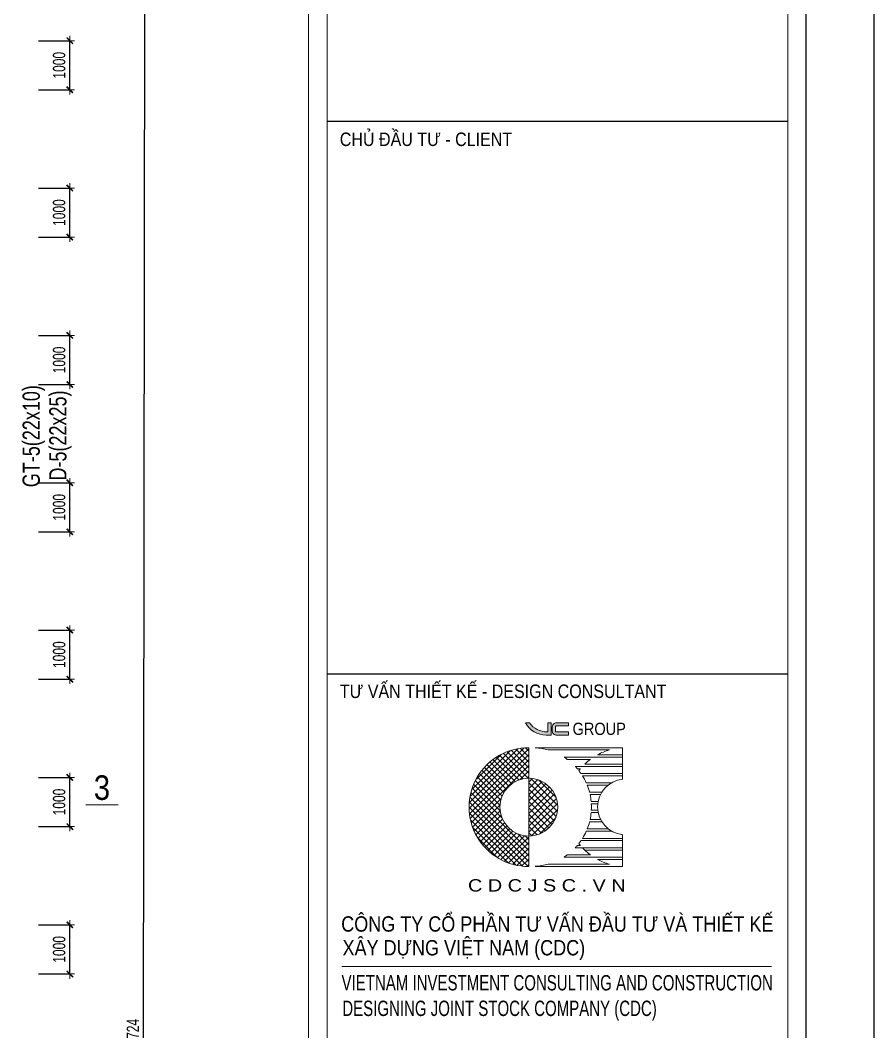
# Model space of a CAD drawing. Header units: millimetres. Extents: x 1360663 to 1465788, y -143522 to -69272.
# Drawn here: x 1448419 to 1465788, y -114681 to -94086 of the extents above; entities that cross this region are included whole.
import ezdxf
from ezdxf.enums import TextEntityAlignment as Align

# ---------------------------------------------------------------- set-up
doc = ezdxf.new("R2010")
doc.units = ezdxf.units.MM
doc.header["$MEASUREMENT"] = 0
doc.header["$PDMODE"] = 3
for name, color, linetype, lineweight in [('CDC -TEXT KHUNG', 7, 'Continuous', 20), ('CDC-KHUNGTEN', 7, 'Continuous', 20), ('CDC_02.DIM', 1, 'Continuous', 18), ('CDC_06.TEXT', 2, 'Continuous', 18), ('CDC_07.TEXTCOL', 3, 'Continuous', 18), ('Hatch1', 250, 'Continuous', 5)]:
    doc.layers.add(name, color=color, linetype=linetype, lineweight=lineweight)
doc.layers.add('CDC.10.HATCH', color=9, linetype='Continuous')
doc.styles.add('1', font='arial.ttf', dxfattribs={"width": 0.7})
doc.styles.add('ARIAL', font='arial.ttf', dxfattribs={"width": 0.85})
doc.styles.add('KT CDC', font='arial.ttf', dxfattribs={"width": 0.85, "height": 200})
doc.styles.add('MIDTEXT', font='arial.ttf', dxfattribs={"width": 0.75, "height": 350})
doc.dimstyles.new('X1', dxfattribs={"dimtxt": 250, "dimasz": 0.8, "dimexe": 0, "dimexo": 0, "dimgap": 90, "dimtad": 1, "dimdec": 0, "dimzin": 13, "dimdsep": 46, "dimtxsty": '1', "dimblk1": 'CHEO', "dimblk2": 'CHEO', "dimsah": 1, "dimcen": 0, "dimclrd": 256, "dimclre": 256, "dimclrt": 3, "dimadec": 0, "dimazin": 0, "dimtfac": 1, "dimtdec": 0, "dimtix": 1, "dimtmove": 2, "dimatfit": 3, "dimldrblk": 'CHEO', "dimfxl": 1, "dimtolj": 1, "dimtzin": 13, "dimarcsym": 0})

# ---------------------------------------------------------------- blocks, each defined once
blk = doc.blocks.new('CHEO')
at = {"layer": 'CDC_02.DIM'}
for points in [[(-121, 0), (121, 0)], [(0, 121), (0, -121)]]:
    blk.add_lwpolyline(points, dxfattribs=at)
at = {"layer": 'CDC_02.DIM', "color": 2, "const_width": 40}
blk.add_lwpolyline([(80, 80), (-80, -81)], dxfattribs=at)
blk = doc.blocks.new('*D2')
at = {"layer": 'CDC_02.DIM', "lineweight": -2, "transparency": 16777216}
for p, q in [((1449083, -91894), (1450958, -91897)), ((1450901, -137620), (1450958, -91897)), ((1449026, -137618), (1450901, -137621))]:
    blk.add_line(p, q, dxfattribs=at)
at = {"layer": 'Defpoints', "color": 0, "transparency": 16777216}
for p in [(1449083, -91894), (1450958, -91897), (1449026, -137618)]:
    blk.add_point(p, dxfattribs=at)
at = {"layer": 'CDC_02.DIM', "lineweight": -2, "transparency": 16777216, "xscale": 0.8, "yscale": 0.8, "zscale": 0.8}
for p, rotation in [((1450958, -91897), 89.92860852979454), ((1450901, -137621), 269.9286085297945)]:
    blk.add_blockref('CHEO', p, dxfattribs=dict(at, rotation=rotation))
at = {"layer": 'CDC_02.DIM', "color": 3, "transparency": 16777216, "insert": (1450712, -114758), "char_height": 250, "attachment_point": 5, "rotation": 89.9286, "style": '1'}
blk.add_mtext('\\A1;45724', dxfattribs=at)
blk = doc.blocks.new('*D138')
at = {"layer": 'CDC_02.DIM', "lineweight": -2, "transparency": 16777216}
for p, q in [((1448792, -112503), (1449428, -112503)), ((1449428, -113502), (1449428, -112504)), ((1448792, -113503), (1449428, -113503))]:
    blk.add_line(p, q, dxfattribs=at)
at = {"layer": 'Defpoints', "color": 0, "transparency": 16777216}
for p in [(1448792, -112503), (1449428, -112503), (1448792, -113503)]:
    blk.add_point(p, dxfattribs=at)
at = {"layer": 'CDC_02.DIM', "lineweight": -2, "transparency": 16777216, "xscale": 0.8, "yscale": 0.8, "zscale": 0.8}
for p, rotation in [((1449428, -112503), 90), ((1449428, -113503), 270)]:
    blk.add_blockref('CHEO', p, dxfattribs=dict(at, rotation=rotation))
at = {"layer": 'CDC_02.DIM', "color": 3, "transparency": 16777216, "insert": (1449211, -113003), "char_height": 250, "attachment_point": 5, "rotation": 90, "style": '1'}
blk.add_mtext('\\A1;1000', dxfattribs=at)
blk = doc.blocks.new('*D140')
at = {"layer": 'CDC_02.DIM', "lineweight": -2, "transparency": 16777216}
for p, q in [((1448792, -109503), (1449428, -109503)), ((1449428, -110502), (1449428, -109504)), ((1448792, -110503), (1449428, -110503))]:
    blk.add_line(p, q, dxfattribs=at)
at = {"layer": 'Defpoints', "color": 0, "transparency": 16777216}
for p in [(1448792, -109503), (1449428, -109503), (1448792, -110503)]:
    blk.add_point(p, dxfattribs=at)
at = {"layer": 'CDC_02.DIM', "lineweight": -2, "transparency": 16777216, "xscale": 0.8, "yscale": 0.8, "zscale": 0.8}
for p, rotation in [((1449428, -109503), 90), ((1449428, -110503), 270)]:
    blk.add_blockref('CHEO', p, dxfattribs=dict(at, rotation=rotation))
at = {"layer": 'CDC_02.DIM', "color": 3, "transparency": 16777216, "insert": (1449211, -110003), "char_height": 250, "attachment_point": 5, "rotation": 90, "style": '1'}
blk.add_mtext('\\A1;1000', dxfattribs=at)
blk = doc.blocks.new('*D142')
at = {"layer": 'CDC_02.DIM', "lineweight": -2, "transparency": 16777216}
for p, q in [((1448792, -106503), (1449428, -106503)), ((1449428, -107502), (1449428, -106504)), ((1448792, -107503), (1449428, -107503))]:
    blk.add_line(p, q, dxfattribs=at)
at = {"layer": 'Defpoints', "color": 0, "transparency": 16777216}
for p in [(1448792, -106503), (1449428, -106503), (1448792, -107503)]:
    blk.add_point(p, dxfattribs=at)
at = {"layer": 'CDC_02.DIM', "lineweight": -2, "transparency": 16777216, "xscale": 0.8, "yscale": 0.8, "zscale": 0.8}
for p, rotation in [((1449428, -106503), 90), ((1449428, -107503), 270)]:
    blk.add_blockref('CHEO', p, dxfattribs=dict(at, rotation=rotation))
at = {"layer": 'CDC_02.DIM', "color": 3, "transparency": 16777216, "insert": (1449211, -107003), "char_height": 250, "attachment_point": 5, "rotation": 90, "style": '1'}
blk.add_mtext('\\A1;1000', dxfattribs=at)
blk = doc.blocks.new('*D144')
at = {"layer": 'CDC_02.DIM', "lineweight": -2, "transparency": 16777216}
for p, q in [((1448792, -103503), (1449428, -103503)), ((1449428, -104502), (1449428, -103504)), ((1448792, -104503), (1449428, -104503))]:
    blk.add_line(p, q, dxfattribs=at)
at = {"layer": 'Defpoints', "color": 0, "transparency": 16777216}
for p in [(1448792, -103503), (1449428, -103503), (1448792, -104503)]:
    blk.add_point(p, dxfattribs=at)
at = {"layer": 'CDC_02.DIM', "lineweight": -2, "transparency": 16777216, "xscale": 0.8, "yscale": 0.8, "zscale": 0.8}
for p, rotation in [((1449428, -103503), 90), ((1449428, -104503), 270)]:
    blk.add_blockref('CHEO', p, dxfattribs=dict(at, rotation=rotation))
at = {"layer": 'CDC_02.DIM', "color": 3, "transparency": 16777216, "insert": (1449211, -104003), "char_height": 250, "attachment_point": 5, "rotation": 90, "style": '1'}
blk.add_mtext('\\A1;1000', dxfattribs=at)
blk = doc.blocks.new('*D146')
at = {"layer": 'CDC_02.DIM', "lineweight": -2, "transparency": 16777216}
for p, q in [((1448792, -100503), (1449428, -100503)), ((1449428, -101502), (1449428, -100504)), ((1448792, -101503), (1449428, -101503))]:
    blk.add_line(p, q, dxfattribs=at)
at = {"layer": 'Defpoints', "color": 0, "transparency": 16777216}
for p in [(1448792, -100503), (1449428, -100503), (1448792, -101503)]:
    blk.add_point(p, dxfattribs=at)
at = {"layer": 'CDC_02.DIM', "lineweight": -2, "transparency": 16777216, "xscale": 0.8, "yscale": 0.8, "zscale": 0.8}
for p, rotation in [((1449428, -100503), 90), ((1449428, -101503), 270)]:
    blk.add_blockref('CHEO', p, dxfattribs=dict(at, rotation=rotation))
at = {"layer": 'CDC_02.DIM', "color": 3, "transparency": 16777216, "insert": (1449211, -101003), "char_height": 250, "attachment_point": 5, "rotation": 90, "style": '1'}
blk.add_mtext('\\A1;1000', dxfattribs=at)
blk = doc.blocks.new('*D148')
at = {"layer": 'CDC_02.DIM', "lineweight": -2, "transparency": 16777216}
for p, q in [((1448792, -97503), (1449428, -97503)), ((1449428, -98502), (1449428, -97504)), ((1448792, -98503), (1449428, -98503))]:
    blk.add_line(p, q, dxfattribs=at)
at = {"layer": 'Defpoints', "color": 0, "transparency": 16777216}
for p in [(1448792, -97503), (1449428, -97503), (1448792, -98503)]:
    blk.add_point(p, dxfattribs=at)
at = {"layer": 'CDC_02.DIM', "lineweight": -2, "transparency": 16777216, "xscale": 0.8, "yscale": 0.8, "zscale": 0.8}
for p, rotation in [((1449428, -97503), 90), ((1449428, -98503), 270)]:
    blk.add_blockref('CHEO', p, dxfattribs=dict(at, rotation=rotation))
at = {"layer": 'CDC_02.DIM', "color": 3, "transparency": 16777216, "insert": (1449211, -98003), "char_height": 250, "attachment_point": 5, "rotation": 90, "style": '1'}
blk.add_mtext('\\A1;1000', dxfattribs=at)
blk = doc.blocks.new('*D150')
at = {"layer": 'CDC_02.DIM', "lineweight": -2, "transparency": 16777216}
for p, q in [((1448792, -94503), (1449428, -94503)), ((1449428, -95502), (1449428, -94504)), ((1448792, -95503), (1449428, -95503))]:
    blk.add_line(p, q, dxfattribs=at)
at = {"layer": 'Defpoints', "color": 0, "transparency": 16777216}
for p in [(1448792, -94503), (1449428, -94503), (1448792, -95503)]:
    blk.add_point(p, dxfattribs=at)
at = {"layer": 'CDC_02.DIM', "lineweight": -2, "transparency": 16777216, "xscale": 0.8, "yscale": 0.8, "zscale": 0.8}
for p, rotation in [((1449428, -94503), 90), ((1449428, -95503), 270)]:
    blk.add_blockref('CHEO', p, dxfattribs=dict(at, rotation=rotation))
at = {"layer": 'CDC_02.DIM', "color": 3, "transparency": 16777216, "insert": (1449211, -95003), "char_height": 250, "attachment_point": 5, "rotation": 90, "style": '1'}
blk.add_mtext('\\A1;1000', dxfattribs=at)
blk = doc.blocks.new('LOGOmoi')
at = {"layer": 'CDC -TEXT KHUNG'}
h = blk.add_hatch(color=1, dxfattribs=at)
h.paths.add_polyline_path([(1.458, 5.453), (1.257, 5.453), (1.257, 4.876), (1.208, 4.876, -0.237912), (0.058, 5.453), (-0.203, 5.453, 0.272847), (1.139, 4.665), (1.458, 4.665)])
h.paths.add_polyline_path([(2.588, 5.453), (1.796, 5.453, 0.414214), (1.539, 5.196), (1.539, 4.922, 0.414214), (1.796, 4.665), (2.588, 4.665), (2.588, 4.866), (1.796, 4.866, -0.414214), (1.739, 4.922), (1.739, 5.196, -0.414214), (1.796, 5.253), (2.588, 5.253)])
h = blk.add_hatch(dxfattribs=at)
h.set_pattern_fill('ANSI37', color=102, scale=2.293939, angle=360, style=0)
h.set_pattern_definition([(45, (-2844.4439, 636.61023), (-0.178426552, 0.178426553), []), (135, (-2844.4439, 636.61023), (-0.178426552, -0.178426553), [])])
edge = h.paths.add_edge_path()
edge.add_arc((0.017, -0.003), 1.874, 90, 270)
edge.add_line((0.017, -1.876), (0.017, -3.844))
edge.add_line((0.017, -3.844), (-0.171, -3.839))
edge.add_line((-0.171, -3.839), (-0.36, -3.826))
edge.add_line((-0.36, -3.826), (-0.547, -3.803))
edge.add_line((-0.547, -3.803), (-0.733, -3.77))
edge.add_line((-0.733, -3.77), (-0.917, -3.729))
edge.add_line((-0.917, -3.729), (-1.099, -3.679))
edge.add_line((-1.099, -3.679), (-1.278, -3.619))
edge.add_line((-1.278, -3.619), (-1.454, -3.551))
edge.add_line((-1.454, -3.551), (-1.626, -3.475))
edge.add_line((-1.626, -3.475), (-1.795, -3.39))
edge.add_line((-1.795, -3.39), (-1.959, -3.297))
edge.add_line((-1.959, -3.297), (-2.119, -3.196))
edge.add_line((-2.119, -3.196), (-2.273, -3.088))
edge.add_line((-2.273, -3.088), (-2.422, -2.972))
edge.add_line((-2.422, -2.972), (-2.564, -2.848))
edge.add_line((-2.564, -2.848), (-2.701, -2.718))
edge.add_line((-2.701, -2.718), (-2.831, -2.582))
edge.add_line((-2.831, -2.582), (-2.954, -2.439))
edge.add_line((-2.954, -2.439), (-3.07, -2.29))
edge.add_line((-3.07, -2.29), (-3.179, -2.136))
edge.add_line((-3.179, -2.136), (-3.28, -1.976))
edge.add_line((-3.28, -1.976), (-3.373, -1.812))
edge.add_line((-3.373, -1.812), (-3.458, -1.644))
edge.add_line((-3.458, -1.644), (-3.534, -1.471))
edge.add_line((-3.534, -1.471), (-3.602, -1.295))
edge.add_line((-3.602, -1.295), (-3.661, -1.116))
edge.add_line((-3.661, -1.116), (-3.712, -0.934))
edge.add_line((-3.712, -0.934), (-3.753, -0.75))
edge.add_line((-3.753, -0.75), (-3.785, -0.564))
edge.add_line((-3.785, -0.564), (-3.808, -0.377))
edge.add_line((-3.808, -0.377), (-3.822, -0.189))
edge.add_line((-3.822, -0.189), (-3.827, 0))
edge.add_line((-3.827, 0), (-3.822, 0.189))
edge.add_line((-3.822, 0.189), (-3.808, 0.377))
edge.add_line((-3.808, 0.377), (-3.785, 0.564))
edge.add_line((-3.785, 0.564), (-3.753, 0.75))
edge.add_line((-3.753, 0.75), (-3.712, 0.934))
edge.add_line((-3.712, 0.934), (-3.661, 1.116))
edge.add_line((-3.661, 1.116), (-3.602, 1.295))
edge.add_line((-3.602, 1.295), (-3.534, 1.471))
edge.add_line((-3.534, 1.471), (-3.458, 1.644))
edge.add_line((-3.458, 1.644), (-3.373, 1.812))
edge.add_line((-3.373, 1.812), (-3.28, 1.976))
edge.add_line((-3.28, 1.976), (-3.179, 2.136))
edge.add_line((-3.179, 2.136), (-3.07, 2.29))
edge.add_line((-3.07, 2.29), (-2.954, 2.439))
edge.add_line((-2.954, 2.439), (-2.831, 2.582))
edge.add_line((-2.831, 2.582), (-2.701, 2.718))
edge.add_line((-2.701, 2.718), (-2.564, 2.848))
edge.add_line((-2.564, 2.848), (-2.422, 2.972))
edge.add_line((-2.422, 2.972), (-2.273, 3.088))
edge.add_line((-2.273, 3.088), (-2.119, 3.196))
edge.add_line((-2.119, 3.196), (-1.959, 3.297))
edge.add_line((-1.959, 3.297), (-1.795, 3.39))
edge.add_line((-1.795, 3.39), (-1.626, 3.475))
edge.add_line((-1.626, 3.475), (-1.454, 3.551))
edge.add_line((-1.454, 3.551), (-1.278, 3.619))
edge.add_line((-1.278, 3.619), (-1.099, 3.679))
edge.add_line((-1.099, 3.679), (-0.917, 3.729))
edge.add_line((-0.917, 3.729), (-0.733, 3.77))
edge.add_line((-0.733, 3.77), (-0.547, 3.803))
edge.add_line((-0.547, 3.803), (-0.36, 3.826))
edge.add_line((-0.36, 3.826), (-0.171, 3.839))
edge.add_line((-0.171, 3.839), (0.017, 3.844))
edge.add_line((0.017, 3.844), (0.017, 1.871))
h = blk.add_hatch(dxfattribs=at)
h.set_pattern_fill('ANSI37', color=1, scale=2.293939, angle=360, style=0)
h.set_pattern_definition([(45, (-486.53502, -144.21504), (-0.20275745, 0.20275745), []), (135, (-486.53502, -144.21504), (-0.20275745, -0.20275745), [])])
h.paths.add_polyline_path([(0.017, 1.871), (0.017, -1.812), (0.017, -1.876, 0.414214), (1.891, -0.003, 0.414214)])
at = {"layer": 'CDC -TEXT KHUNG', "color": 102}
for p, q in [((0.017, 3.844), (0.017, -1.812)), ((0.422, 3.849), (6.095, 3.849)), ((1.279, 3.701), (5.239, 3.701)), ((4.474, 3.39), (6.095, 3.39)), ((6.095, 3.849), (6.095, 1.812)), ((2.296, 3.242), (6.095, 3.242)), ((2.511, 3.093), (4.006, 3.093)), ((3.027, 2.634), (6.095, 2.634)), ((3.638, 2.782), (6.095, 2.782)), ((3.159, 2.485), (3.358, 2.485)), ((3.396, 2.175), (6.095, 2.175)), ((3.493, 2.026), (6.095, 2.026)), ((3.736, 1.567), (5.365, 1.567)), ((3.798, 1.418), (5.152, 1.418)), ((3.948, 0.959), (4.747, 0.959)), ((3.983, 0.81), (4.664, 0.81)), ((4.053, 0.351), (4.509, 0.351)), ((4.064, 0.203), (4.486, 0.203)), ((4.053, -0.351), (4.509, -0.351)), ((4.064, -0.203), (4.486, -0.203)), ((3.948, -0.959), (4.747, -0.959)), ((3.983, -0.81), (4.664, -0.81)), ((0.017, -1.812), (0.017, -3.844)), ((3.736, -1.567), (5.365, -1.567)), ((3.798, -1.418), (5.152, -1.418)), ((6.095, -1.788), (6.095, -3.844)), ((3.159, -2.485), (3.358, -2.485)), ((3.396, -2.175), (6.095, -2.175)), ((3.493, -2.026), (6.095, -2.026)), ((2.296, -3.242), (6.095, -3.242)), ((2.511, -3.093), (4.006, -3.093)), ((3.027, -2.634), (6.095, -2.634)), ((3.638, -2.782), (6.095, -2.782)), ((0.013, -3.844), (0.017, -3.844)), ((0.422, -3.844), (6.095, -3.844)), ((1.279, -3.696), (5.239, -3.696)), ((4.474, -3.39), (6.095, -3.39))]:
    blk.add_line(p, q, dxfattribs=at)
at = {"layer": 'CDC -TEXT KHUNG', "color": 1}
for points in [[(1.458, 5.453), (1.257, 5.453), (1.257, 4.876), (1.208, 4.876, -0.237912), (0.058, 5.453), (-0.203, 5.453, 0.272847), (1.139, 4.665), (1.458, 4.665)], [(2.588, 5.453), (1.796, 5.453, 0.414214), (1.539, 5.196), (1.539, 4.922, 0.414214), (1.796, 4.665), (2.588, 4.665), (2.588, 4.866), (1.796, 4.866, -0.414214), (1.739, 4.922), (1.739, 5.196, -0.414214), (1.796, 5.253), (2.588, 5.253)]]:
    blk.add_lwpolyline(points, format="xyb", close=True, dxfattribs=at)
at = {"layer": 'CDC -TEXT KHUNG', "color": 102}
blk.add_circle((0.017, -0.003), 1.874, dxfattribs=at)
blk.add_arc((0, 0), 3.849, 89.74488, 270.25512, dxfattribs=at)
at = {"layer": 'CDC -TEXT KHUNG', "color": 112}
blk.add_ellipse((0.22, 0), major_axis=(-2.722, 2.722), ratio=1, start_param=-1.064136, end_param=-0.838054, dxfattribs=at)
at = {"layer": 'CDC -TEXT KHUNG', "color": 102}
for centre, major_axis, start_param, end_param in [((6.298, 0), (2.722, 2.722), 1.064136, 1.278853), ((0.22, 0), (-2.722, 2.722), -1.423028, -1.355019), ((0.22, 0), (2.722, 2.722), 6.199614, 6.251308), ((6.298, 0), (-2.722, 2.722), -0.147768, -0.022458), ((6.298, 0), (-2.722, 2.722), 0.083571, 0.124553), ((0.22, 0), (-2.722, 2.722), 4.527318, 4.587836), ((0.22, 0), (-2.722, 2.722), 4.346177, 4.481253), ((0.22, 0), (-2.722, 2.722), 4.178765, 4.304301), ((6.275, 0.012), (1.279, 1.279), 0.884906, 3.827483), ((0.22, 0), (2.722, 2.722), 5.589142, 5.7099), ((0.22, 0), (2.722, 2.722), 5.445131, 5.550443), ((0.22, 0), (-2.722, 2.722), 3.714878, 3.835636), ((0.22, 0), (-2.722, 2.722), 3.549681, 3.675216), ((0.22, 0), (2.722, 2.722), 4.943525, 5.078601), ((0.22, 0), (-2.722, 2.722), 3.17347, 3.225164), ((0.22, 0), (2.722, 2.722), 4.836942, 4.89746), ((6.298, 0), (-2.722, 2.722), 1.446243, 1.487225), ((0.22, 0), (-2.722, 2.722), 2.925816, 2.993825), ((6.298, 0), (-2.722, 2.722), 1.538919, 1.718564), ((0.22, 0.005), (2.722, 2.722), 3.979647, 4.205729), ((6.298, 0), (2.722, 2.722), 3.433536, 3.648253)]:
    blk.add_ellipse(centre, major_axis=major_axis, ratio=1, start_param=start_param, end_param=end_param, dxfattribs=at)
at = {"layer": 'CDC -TEXT KHUNG', "color": 1, "style": 'KT CDC', "width": 0.85}
blk.add_text('GROUP', height=0.792, dxfattribs=at).set_placement((2.853, 4.674))
at = {"layer": 'CDC -TEXT KHUNG', "color": 102, "style": 'KT CDC', "width": 1.15}
blk.add_text('C D C J S C . V N', height=0.8, dxfattribs=at).set_placement((-3.921, -5.472))
blk = doc.blocks.new('CDTA1')
at = {"layer": 'CDC-KHUNGTEN', "color": 6, "lineweight": 25}
blk.add_line((0, 90), (-75, 90), dxfattribs=at)
at = {"layer": 'CDC-KHUNGTEN', "color": 6, "style": 'KT CDC', "width": 0.85}
blk.add_text('CHỦ ĐẦU TƯ - CLIENT', height=2.2, dxfattribs=at).set_placement((-72.93, 86))
blk = doc.blocks.new('Khung tên chuẩn')
at = {"layer": 'CDC-KHUNGTEN', "color": 6, "lineweight": 25}
blk.add_line((38454, -218809), (30954, -218809), dxfattribs=at)
at = {"layer": 'CDC-KHUNGTEN', "color": 6}
blk.add_line((31193, -223572), (38187, -223572), dxfattribs=at)
at = {"layer": 'CDC-KHUNGTEN'}
for points in [[(30654, -246309), (30654, -189709), (-40446, -189709), (-40446, -246309)], [(30954, -246309), (38454, -246309), (38454, -189709), (30954, -189709)]]:
    blk.add_lwpolyline(points, close=True, dxfattribs=at)
at = {"layer": 'CDC.10.HATCH', "color": 8}
blk.add_lwpolyline([(-40746, -246609), (38754, -246609), (38754, -189409), (-40746, -189409)], close=True, dxfattribs=at)
at = {"layer": 'Defpoints', "color": 1}
blk.add_lwpolyline([(-44246, -247709), (-44246, -188309), (39854, -188309), (39854, -247709), (-44246, -247709)], close=True, dxfattribs=at)
at = {"layer": 'CDC-KHUNGTEN'}
for name, p, xscale, yscale, zscale in [('CDTA1', (38454, -218809), 100, 100, 100), ('LOGOmoi', (34234, -220976), 251.3908497502836, 251.3908497502836, 251.3908497502836)]:
    blk.add_blockref(name, p, dxfattribs=dict(at, xscale=xscale, yscale=yscale, zscale=zscale))
at = {"layer": 'CDC -TEXT KHUNG', "style": 'KT CDC', "width": 0.85}
blk.add_text('TƯ VẤN THIẾT KẾ - DESIGN CONSULTANT', height=220, dxfattribs=at).set_placement((33820, -219200), align=Align.CENTER)
at = {"layer": 'CDC-KHUNGTEN', "color": 6, "style": 'KT CDC'}
for s, width, p in [('CÔNG TY CỔ PHẦN TƯ VẤN ÐẦU TƯ VÀ THIẾT KẾ', 0.84, (31184, -223005)), ('XÂY DỰNG VIỆT NAM (CDC)', 0.84, (31206, -223392)), ('VIETNAM INVESTMENT CONSULTING AND CONSTRUCTION ', 0.7, (31190, -223962)), ('DESIGNING JOINT STOCK COMPANY (CDC)', 0.7, (31202, -224379))]:
    blk.add_text(s, height=250, dxfattribs=dict(at, width=width)).set_placement(p)

msp = doc.modelspace()

# ---------------------------------------------------------------- block references
at = {"layer": 'Hatch1', "xscale": 1.250000000640284, "yscale": 1.250000000640284, "zscale": 1.250000000640284}
msp.add_blockref('Khung tên chuẩn', (1415970.7, 166114), dxfattribs=at)

# ---------------------------------------------------------------- texts
at = {"layer": 'CDC_06.TEXT', "linetype": 'Continuous', "style": 'ARIAL', "width": 0.85}
msp.add_text('%%U 3 ', height=500, dxfattribs=at).set_placement((1450081.8, -109960), align=Align.CENTER)
at = {"layer": 'CDC_07.TEXTCOL', "linetype": 'Continuous', "style": 'MIDTEXT', "width": 0.75}
for s, p in [('GT-5(22x10)', (1448685.3, -102555)), ('D-5(22x25)', (1449227.8, -102541.5))]:
    msp.add_text(s, height=350, rotation=90, dxfattribs=at).set_placement(p, align=Align.MIDDLE)

# ---------------------------------------------------------------- dimensions: what is measured, and where the dimension line sits
at = {"layer": 'CDC_02.DIM'}
dim = msp.add_aligned_dim(p1=(1449026, -137618.4), p2=(1449083, -91894.2), distance=-1874.9, dimstyle='X1', dxfattribs=at)
dim.commit()
dim.dimension.update_dxf_attribs({"geometry": '*D2', "text_midpoint": (1450711.8, -114758.4)})
for base, p1, p2, picture, middle in [((1449428.3, -94503.2), (1448791.8, -95503.2), (1448791.8, -94503.2), '*D150', (1449210.7, -95003.2)), ((1449428.3, -97503.2), (1448791.8, -98503.2), (1448791.8, -97503.2), '*D148', (1449210.7, -98003.2)), ((1449428.3, -100503.2), (1448791.8, -101503.2), (1448791.8, -100503.2), '*D146', (1449210.7, -101003.2)), ((1449428.3, -103503.2), (1448791.8, -104503.2), (1448791.8, -103503.2), '*D144', (1449210.7, -104003.2)), ((1449428.3, -106503.2), (1448791.8, -107503.2), (1448791.8, -106503.2), '*D142', (1449210.7, -107003.2)), ((1449428.3, -109503.2), (1448791.8, -110503.2), (1448791.8, -109503.2), '*D140', (1449210.7, -110003.2)), ((1449428.3, -112503.2), (1448791.8, -113503.2), (1448791.8, -112503.2), '*D138', (1449210.7, -113003.2))]:
    dim = msp.add_linear_dim(base=base, p1=p1, p2=p2, angle=90, dimstyle='X1', dxfattribs=at)
    dim.commit()
    dim.dimension.update_dxf_attribs({"geometry": picture, "text_midpoint": middle})

doc.saveas('drawing.dxf')
